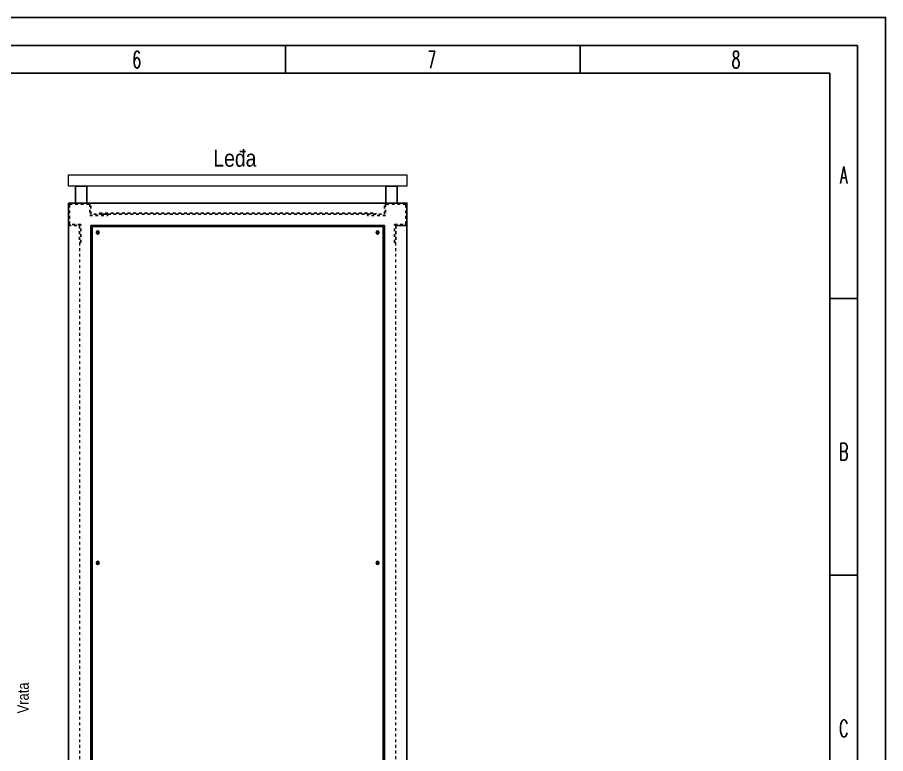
# Model space of a CAD drawing. Header units: millimetres. Extents: x 9130 to 9550, y -18883 to -17651.
# Drawn here: x 9395.8 to 9549.7, y -18715.9 to -18585.5 of the extents above; entities that cross this region are included whole.
import ezdxf

# ---------------------------------------------------------------- set-up
doc = ezdxf.new("R2010")
doc.units = ezdxf.units.MM
doc.linetypes.add('EPL_DASH', pattern=[1, 0.5, -0.5])
for name, color, linetype in [('01-KOSTUR ORMARA', 7, 'Continuous'), ('02-MODULI', 7, 'Continuous'), ('OO cn60', 1, 'Continuous')]:
    doc.layers.add(name, color=color, linetype=linetype)
doc.layers.add('06-BATERIJA', color=1, linetype='Continuous', lineweight=0)
doc.styles.add('ARIAL NARROW', font='ARIALN.TTF')
doc.styles.add('simboli', font='symbol.ttf', dxfattribs={"width": 0.6, "height": 2.2})

# ---------------------------------------------------------------- blocks, each defined once
blk = doc.blocks.new('Zaglavlje A3 prazno-Sue')
at = {"color": 7, "true_color": 0xffffff}
blk.add_lwpolyline([(0, 297), (420, 297), (420, 0), (0, 0)], close=True, dxfattribs=at)
at = {"layer": '01-KOSTUR ORMARA'}
for p, q in [((313.63, 287.1), (313.63, 292)), ((365.9, 287.1), (365.9, 292)), ((410.1, 247.2), (415, 247.2)), ((410.1, 198.2), (415, 198.2))]:
    blk.add_line(p, q, dxfattribs=at)
blk.add_lwpolyline([(7, 292), (415, 292), (415, 5), (7, 5)], close=True, dxfattribs=at)
blk.add_lwpolyline([(7, 287.1), (410.1, 287.1), (410.1, 5)], dxfattribs=at)
at = {"layer": 'OO cn60', "color": 0, "linetype": 'Continuous', "char_height": 3, "width": 8.2385, "attachment_point": 2, "style": 'simboli'}
for s, insert in [('{\\Fsimplex|c238;6}', (287.31, 291.02)), ('{\\Fsimplex|c238;7}', (339.58, 291.02)), ('{\\Fsimplex|c238;8}', (393.48, 291.02)), ('{\\Fsimplex|c238;A}', (412.59, 270.57)), ('{\\Fsimplex|c238;B}', (412.59, 221.56)), ('{\\Fsimplex|c238;C}', (412.59, 172.56))]:
    blk.add_mtext(s, dxfattribs=dict(at, insert=insert))

msp = doc.modelspace()

# ---------------------------------------------------------------- linework, layer by layer
at = {"color": 4, "linetype": 'EPL_DASH'}
for points in [[(9406.8487, -18625.4114), (9407.0487, -18625.4114), (9407.0487, -18622.2114), (9405.0487, -18622.2114), (9405.0487, -18618.6114), (9408.6487, -18618.6114), (9408.6487, -18620.6114), (9411.8487, -18620.6114), (9411.8487, -18620.4114), (9408.8487, -18620.4114), (9408.8487, -18618.4114), (9404.8487, -18618.4114), (9404.8487, -18622.4114), (9406.8487, -18622.4114)], [(9462.8487, -18625.4114), (9462.6487, -18625.4114), (9462.6487, -18622.2114), (9464.6487, -18622.2114), (9464.6487, -18618.6114), (9461.0487, -18618.6114), (9461.0487, -18620.6114), (9457.8487, -18620.6114), (9457.8487, -18620.4114), (9460.8487, -18620.4114), (9460.8487, -18618.4114), (9464.8487, -18618.4114), (9464.8487, -18622.4114), (9462.8487, -18622.4114)], [(9410.3487, -18620.2114), (9459.3487, -18620.2114), (9459.3487, -18620.4114), (9410.3487, -18620.4114)]]:
    msp.add_lwpolyline(points, close=True, dxfattribs=at)
at = {"color": 5}
msp.add_lwpolyline([(9404.8487, -18618.4114), (9464.8487, -18618.4114), (9464.8487, -18823.4114), (9460.8487, -18823.4114), (9460.8487, -18820.9114), (9408.8487, -18820.9114), (9408.8487, -18823.4114), (9404.8487, -18823.4114), (9404.8487, -18618.4114)], dxfattribs=at)
at = {"color": 5, "linetype": 'EPL_DASH', "lineweight": 15}
for points in [[(9404.8487, -18816.9114), (9404.8487, -18622.4114), (9406.8487, -18622.4114), (9406.8487, -18816.9114)], [(9462.8487, -18816.9114), (9462.8487, -18622.4114), (9464.8487, -18622.4114), (9464.8487, -18816.9114)]]:
    msp.add_lwpolyline(points, close=True, dxfattribs=at)
at = {"layer": '01-KOSTUR ORMARA', "color": 5, "linetype": 'Continuous', "lineweight": 15}
for points in [[(9404.8487, -18615.4114), (9404.8487, -18613.4114), (9464.8487, -18613.4114), (9464.8487, -18615.4114)], [(9460.6487, -18622.6114), (9409.0487, -18622.6114), (9409.0487, -18816.7114), (9460.6487, -18816.7114)]]:
    msp.add_lwpolyline(points, close=True, dxfattribs=at)
at = {"layer": '01-KOSTUR ORMARA', "color": 5, "linetype": 'Continuous'}
for points in [[(9406.0987, -18615.4114), (9408.0987, -18615.4114), (9408.0987, -18618.4114), (9406.0987, -18618.4114)], [(9461.0987, -18615.4114), (9463.0987, -18615.4114), (9463.0987, -18618.4114), (9461.0987, -18618.4114)]]:
    msp.add_lwpolyline(points, close=True, dxfattribs=at)
at = {"layer": '01-KOSTUR ORMARA', "color": 5}
msp.add_lwpolyline([(9408.8487, -18622.4114), (9460.8487, -18622.4114), (9460.8487, -18816.9114), (9408.8487, -18816.9114)], close=True, dxfattribs=at)
at = {"layer": '06-BATERIJA', "color": 7, "linetype": 'Continuous', "lineweight": 15}
for p, q in [((9409.7978, -18623.447), (9409.9621, -18623.6114)), ((9409.9621, -18623.6114), (9409.7978, -18623.7758)), ((9409.8843, -18623.3604), (9410.0487, -18623.5248)), ((9410.0487, -18623.698), (9409.8843, -18623.8624)), ((9410.0487, -18623.5248), (9410.2131, -18623.3604)), ((9410.0487, -18623.698), (9410.2131, -18623.8624)), ((9410.1353, -18623.6114), (9410.2997, -18623.447)), ((9410.1353, -18623.6114), (9410.2997, -18623.7758)), ((9459.3978, -18623.447), (9459.5621, -18623.6114)), ((9459.5621, -18623.6114), (9459.3978, -18623.7758)), ((9459.4843, -18623.3604), (9459.6487, -18623.5248)), ((9459.6487, -18623.698), (9459.4843, -18623.8624)), ((9459.6487, -18623.5248), (9459.8131, -18623.3604)), ((9459.6487, -18623.698), (9459.8131, -18623.8624)), ((9459.7353, -18623.6114), (9459.8997, -18623.447)), ((9459.7353, -18623.6114), (9459.8997, -18623.7758)), ((9409.7978, -18681.997), (9409.9621, -18682.1614)), ((9409.9621, -18682.1614), (9409.7978, -18682.3258)), ((9409.8843, -18681.9104), (9410.0487, -18682.0748)), ((9410.0487, -18682.248), (9409.8843, -18682.4124)), ((9410.0487, -18682.0748), (9410.2131, -18681.9104)), ((9410.0487, -18682.248), (9410.2131, -18682.4124)), ((9410.1353, -18682.1614), (9410.2997, -18681.997)), ((9410.1353, -18682.1614), (9410.2997, -18682.3258)), ((9459.3978, -18681.997), (9459.5621, -18682.1614)), ((9459.5621, -18682.1614), (9459.3978, -18682.3258)), ((9459.4843, -18681.9104), (9459.6487, -18682.0748)), ((9459.6487, -18682.248), (9459.4843, -18682.4124)), ((9459.6487, -18682.0748), (9459.8131, -18681.9104)), ((9459.6487, -18682.248), (9459.8131, -18682.4124)), ((9459.7353, -18682.1614), (9459.8997, -18681.997)), ((9459.7353, -18682.1614), (9459.8997, -18682.3258))]:
    msp.add_line(p, q, dxfattribs=at)
for points in [[(9410.3487, -18623.6114, 1), (9409.7487, -18623.6114, 1), (9410.3487, -18623.6114)], [(9459.9487, -18623.6114, 1), (9459.3487, -18623.6114, 1), (9459.9487, -18623.6114)], [(9410.3487, -18682.1614, 1), (9409.7487, -18682.1614, 1), (9410.3487, -18682.1614)], [(9459.9487, -18682.1614, 1), (9459.3487, -18682.1614, 1), (9459.9487, -18682.1614)]]:
    msp.add_lwpolyline(points, format="xyb", dxfattribs=at)

# ---------------------------------------------------------------- block references
msp.add_blockref('Zaglavlje A3 prazno-Sue', (9129.6679, -18882.5286))

# ---------------------------------------------------------------- texts
at = {"layer": '02-MODULI', "insert": (9434.3527, -18608.9778), "char_height": 3, "width": 48.081008, "attachment_point": 2, "style": 'ARIAL NARROW'}
msp.add_mtext('Leđa', dxfattribs=at)
at = {"layer": '02-MODULI', "insert": (9395.8367, -18706.078), "char_height": 2, "width": 24.216376, "attachment_point": 2, "rotation": 90, "style": 'ARIAL NARROW'}
msp.add_mtext('Vrata', dxfattribs=at)

doc.saveas('drawing.dxf')
